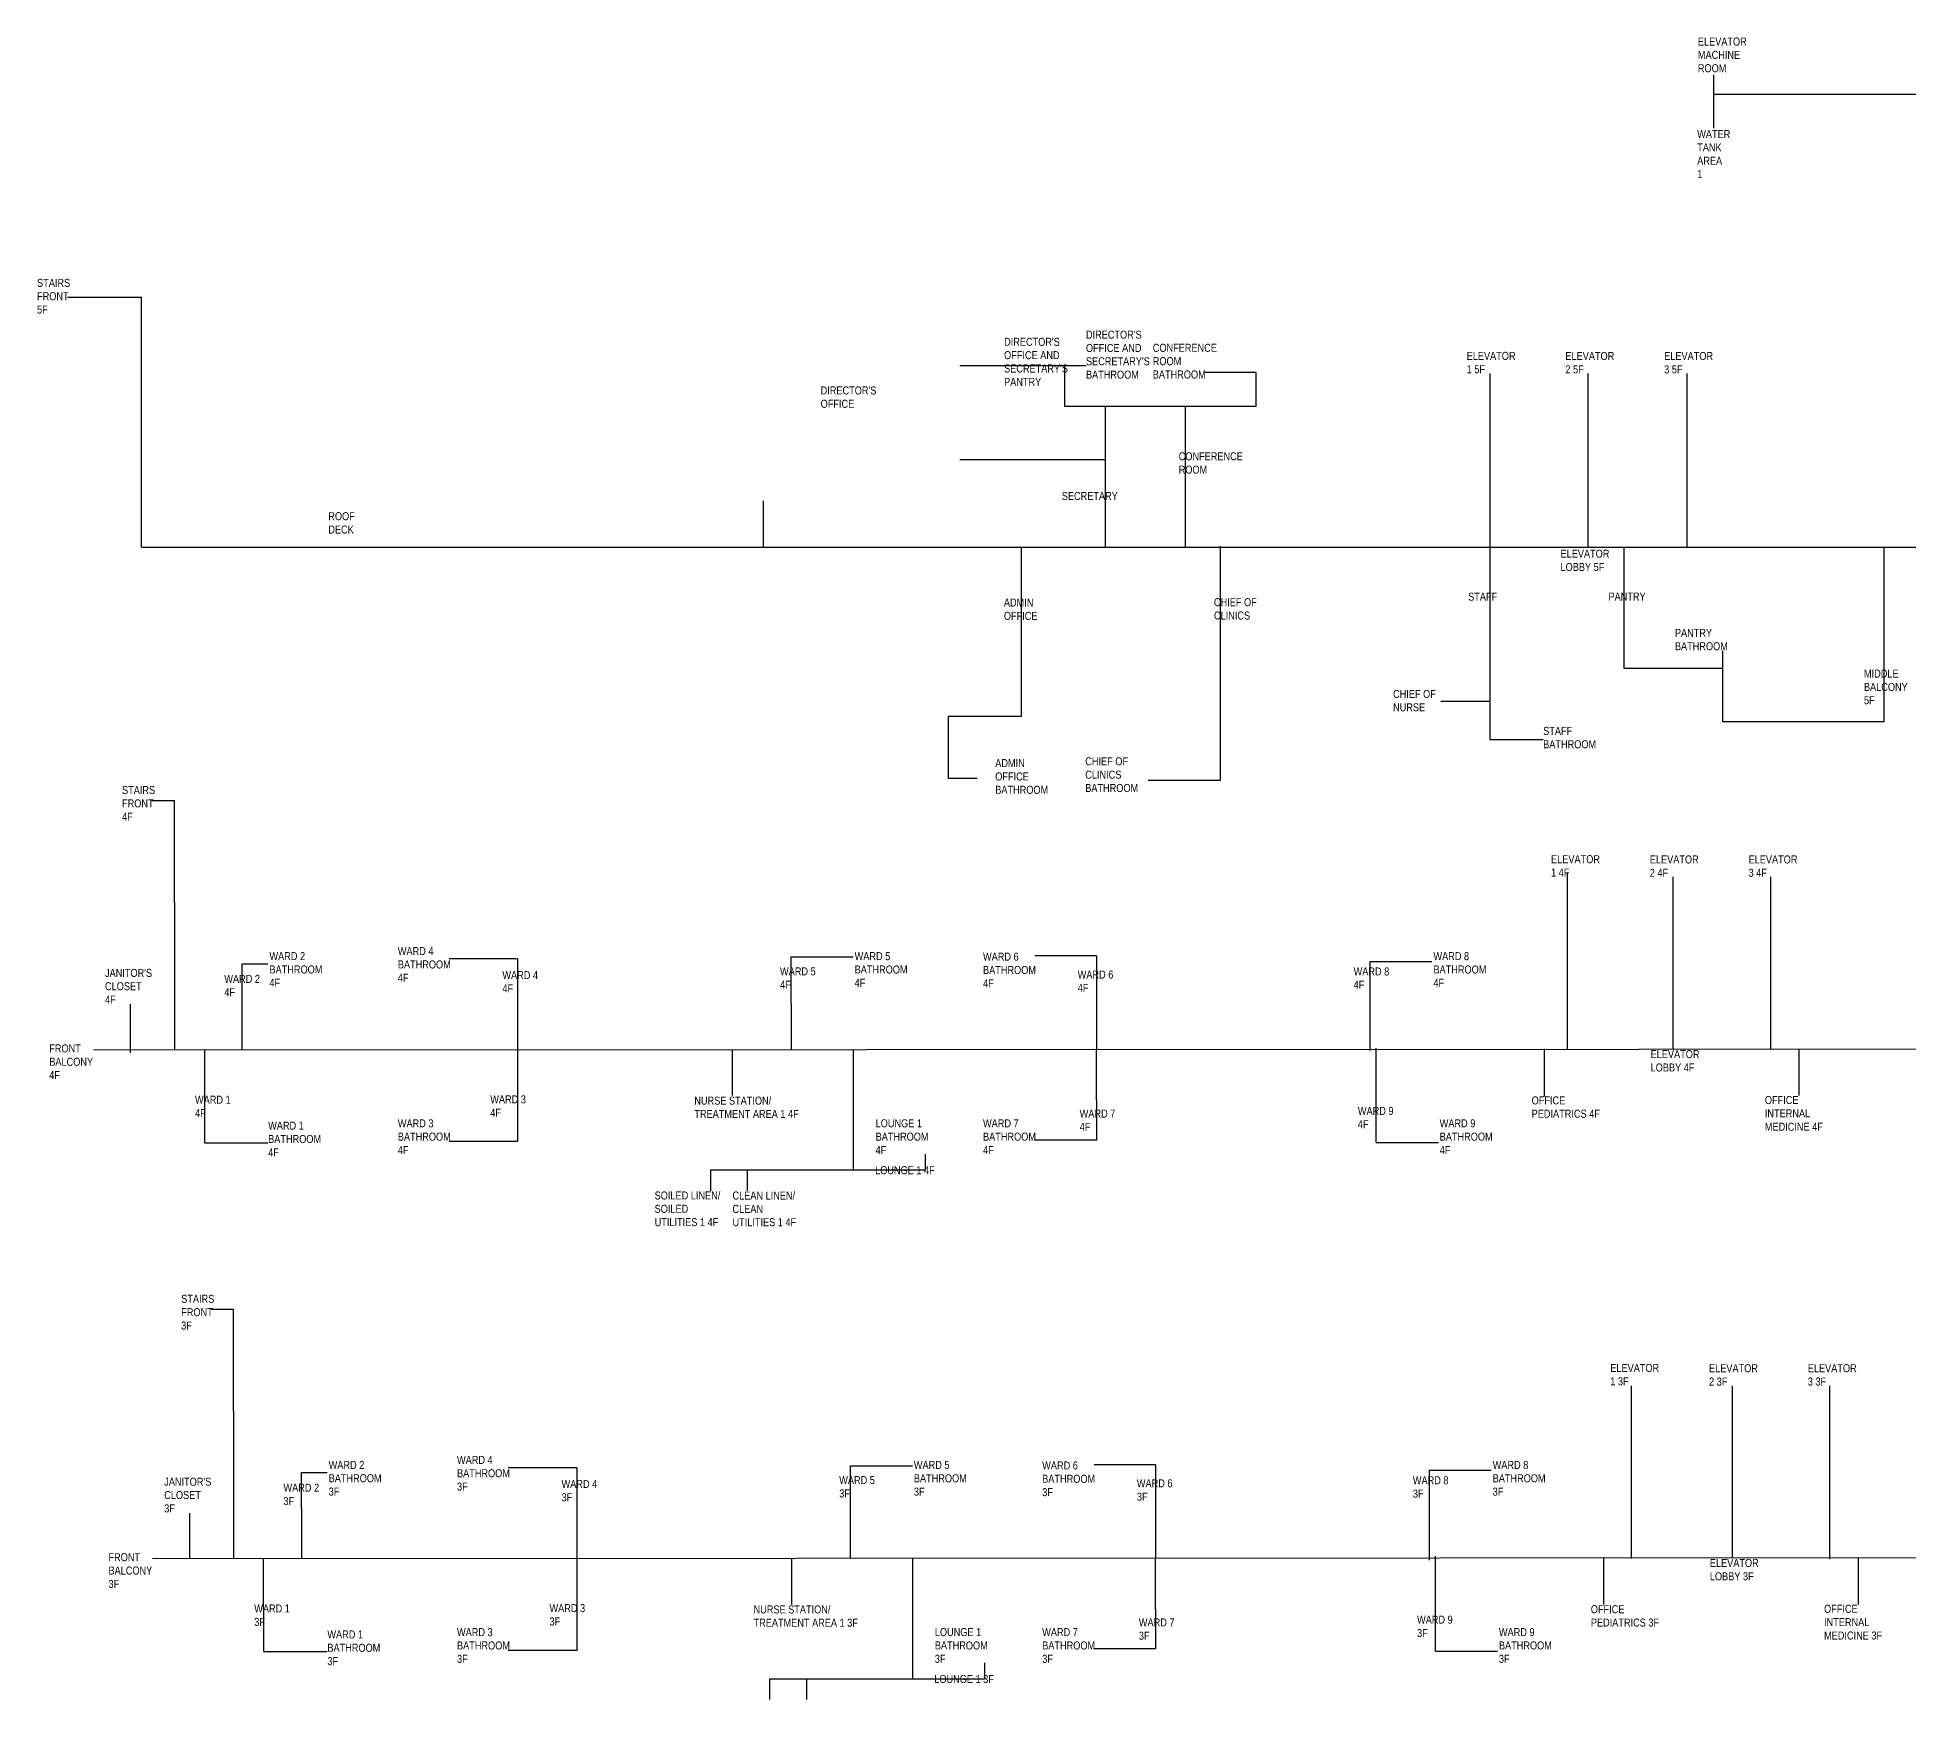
# Model space of a CAD drawing. Header units: millimetres. Extents: x 417242 to 532930, y -171835 to -75845.
# Drawn here: x 423516 to 474676, y -123223 to -77788 of the extents above; entities that cross this region are included whole.
import ezdxf

# ---------------------------------------------------------------- set-up
doc = ezdxf.new("R2010")
doc.units = ezdxf.units.MM
doc.header["$MEASUREMENT"] = 0
doc.layers.add('00_WAYFINDING_EDGES', color=220, linetype='Continuous')
doc.layers.add('00_WAYFINDING_NODES', color=220, linetype='Continuous')
doc.styles.add('175-20x30', font='ARIALN.TTF', dxfattribs={"height": 385})

msp = doc.modelspace()

# ---------------------------------------------------------------- linework, layer by layer
at = {"layer": '00_WAYFINDING_EDGES'}
for p, q in [((469339, -78808), (469339, -80272)), ((452186, -86764), (448736, -86764)), ((452709, -87876), (452709, -91722)), ((454899, -87876), (454899, -91722)), ((465353, -105447), (465353, -100618)), ((444119, -102922), (444120, -105456)), ((452469, -102895), (452470, -105453)), ((445738, -116830), (445739, -119364)), ((454088, -116803), (454089, -119361))]:
    msp.add_line(p, q, dxfattribs=at)
for points in [[(469339, -79339), (481993, -79339)], [(424336, -84886), (426364, -84886)], [(426364, -91722), (426364, -84886)], [(456841, -87876), (451605, -87876), (451605, -86764)], [(456841, -87876), (456841, -86951), (455436, -86951)], [(463224, -86978), (463224, -96983), (464686, -96983)], [(465908, -86978), (465908, -91722)], [(468613, -86978), (468613, -91722)], [(452709, -89330), (448736, -89330)], [(443362, -90456), (443362, -91722)], [(426364, -91722), (528225, -91722)], [(450414, -91712), (450414, -96351), (448415, -96351), (448415, -98038), (449211, -98038)], [(455853, -91694), (455853, -98097), (453886, -98097)], [(466887, -91722), (466887, -95025), (469592, -95025)], [(469592, -94556), (469592, -96491), (474010, -96491), (474010, -91722)], [(463224, -95942), (461886, -95942)], [(426645, -98645), (427261, -98645)], [(427261, -101432), (427261, -98645)], [(468229, -100736), (468229, -105445)], [(470896, -100736), (470896, -105444)], [(427261, -101432), (427261, -105464)], [(429114, -105463), (429114, -103112), (429820, -103112)], [(436645, -102977), (434770, -102977)], [(436645, -102977), (436645, -107971), (434770, -107971)], [(444119, -102922), (445820, -102922)], [(452469, -102895), (450795, -102895)], [(459944, -103047), (461645, -103047)], [(459945, -103047), (459945, -105484)], [(426065, -105540), (426064, -104215)], [(425045, -105465), (530667, -105417)], [(428082, -105464), (428082, -108004), (429820, -108004)], [(442524, -106715), (442524, -105457)], [(445830, -108754), (445830, -105456)], [(452470, -106840), (452470, -105453)], [(460120, -107996), (460118, -105418)], [(464723, -106737), (464722, -105436)], [(471687, -106715), (471687, -105444)], [(452470, -106840), (452470, -107930), (450770, -107930)], [(447787, -108315), (447787, -108754)], [(460120, -107996), (461820, -107996)], [(447787, -108754), (441915, -108754), (441915, -109315)], [(442933, -109315), (442933, -108754)], [(428263, -112553), (428880, -112553)], [(428880, -115340), (428880, -112553)], [(467093, -114644), (467093, -119371)], [(469848, -114644), (469848, -119360)], [(472515, -114644), (472515, -119384)], [(428880, -115340), (428880, -119372)], [(430732, -117998), (430732, -117020), (431438, -117020)], [(438263, -116885), (436388, -116885)], [(438263, -116885), (438263, -121879), (436388, -121879)], [(445738, -116830), (447438, -116830)], [(454088, -116803), (452413, -116803)], [(461563, -116955), (463263, -116955)], [(461564, -116955), (461564, -119416)], [(427683, -119373), (427683, -118123)], [(430732, -117998), (430733, -119371)], [(532286, -119325), (426663, -119373)], [(429700, -120748), (429700, -119372)], [(444143, -120623), (444143, -119365)], [(447448, -122662), (447448, -119364)], [(454088, -120748), (454089, -119361)], [(461738, -121904), (461737, -119305)], [(466341, -120623), (466341, -119354)], [(473306, -120623), (473305, -119352)], [(429700, -120748), (429700, -121912), (431438, -121912)], [(454088, -120748), (454088, -121838), (452388, -121838)], [(449406, -122223), (449406, -122662)], [(461738, -121904), (463438, -121904)], [(449406, -122662), (443534, -122662), (443534, -123223)], [(444552, -123223), (444552, -122662)]]:
    msp.add_lwpolyline(points, dxfattribs=at)

# ---------------------------------------------------------------- texts
at = {"layer": '00_WAYFINDING_NODES', "attachment_point": 1, "style": '175-20x30'}
for s, width, insert, char_height in [('{\\C5;ELEVATOR\\PMACHINE ROOM}', 821.27, (468915, -77791), 218.75), ('{\\C5;WATER TANK AREA 1}', 821.27, (468897, -80320), 218.75), ('{\\C5;STAIRS\\PFRONT\\P5F}', 821.27, (423506, -84388), 218.75), ("{\\C5;DIRECTOR'S OFFICE AND SECRETARY'S BATHROOM}", 2336.1, (452184, -85802), 218.75), ("{\\C5;DIRECTOR'S OFFICE AND SECRETARY'S PANTRY}", 2336.1, (449946, -85999), 218.75), ('{\\C5;CONFERENCE\\PROOM\\PBATHROOM}', 2336.1, (454011, -86163), 218.75), ('{\\C5;ELEVATOR\\P1 5F}', 2336.1, (462593, -86383), 218.75), ('{\\C5;ELEVATOR\\P2 5F}', 2336.1, (465293, -86386), 218.75), ('{\\C5;ELEVATOR\\P3 5F}', 2336.1, (467993, -86386), 218.75), ("{\\C5;DIRECTOR'S\\POFFICE}", 821.27, (444930, -87328), 218.75), ('{\\C5;CONFERENCE\\PROOM}', 2336.1, (454720, -89128), 218.75), ('{\\C5;SECRETARY}', 821.27, (451524, -90213), 218.75), ('{\\C5;ROOF\\PDECK}', 821.27, (431470, -90766), 218.8), ('{\\C5;ELEVATOR\\PLOBBY 5F}', 2336.1, (465160, -91790), 218.75), ('{\\C5;STAFF}', 1311.03, (462634, -92965), 218.75), ('{\\C5;PANTRY}', 1311.03, (466471, -92961), 218.75), ('{\\C5;ADMIN\\POFFICE}', 821.27, (449940, -93125), 218.8), ('{\\C5;CHIEF OF CLINICS}', 1311.03, (455685, -93116), 218.75), ('{\\C5;PANTRY\\PBATHROOM}', 1311.03, (468287, -93955), 218.75), ('{\\C5;MIDDLE BALCONY 5F}', 1311.03, (473456, -95068), 218.75), ('{\\C5;CHIEF OF NURSE}', 1311.03, (460581, -95625), 218.75), ('{\\C5;STAFF\\PBATHROOM}', 1311.03, (464685, -96635), 218.8), ('{\\C5;ADMIN\\POFFICE\\PBATHROOM}', 821.27, (449704, -97515), 218.8), ('{\\C5;CHIEF OF CLINICS\\PBATHROOM}', 1311.03, (452165, -97466), 218.75), ('{\\C5;STAIRS\\PFRONT\\P4F}', 821.27, (425829, -98251), 218.75), ('{\\C5;ELEVATOR\\P1 4F}', 2336.1, (464901, -100141), 218.75), ('{\\C5;ELEVATOR\\P2 4F}', 2336.1, (467601, -100148), 218.75), ('{\\C5;ELEVATOR\\P3 4F}', 2336.1, (470301, -100148), 218.75), ('{\\C5;WARD 2\\PBATHROOM\\P4F}', 2393.01, (429860, -102791), 218.75), ('{\\C5;WARD 4\\PBATHROOM\\P4F}', 2393.01, (433370, -102654), 218.75), ('{\\C5;WARD 5\\PBATHROOM\\P4F}', 2393.01, (445860, -102792), 218.75), ('{\\C5;WARD 6\\PBATHROOM\\P4F}', 2393.01, (449370, -102806), 218.75), ('{\\C5;WARD 8\\PBATHROOM\\P4F}', 2393.01, (461685, -102792), 218.75), ("{\\C5;JANITOR'S\\PCLOSET\\P4F}", 2393.01, (425364, -103250), 218.75), ('{\\C5;WARD 4\\P4F}', 2393.01, (436229, -103311), 218.75), ('{\\C5;WARD 5\\P4F}', 2393.01, (443820, -103207), 218.75), ('{\\C5;WARD 6\\P4F}', 2393.01, (451958, -103295), 218.75), ('{\\C5;WARD 8\\P4F}', 2393.01, (459503, -103211), 218.75), ('{\\C5;WARD 2\\P4F}', 2393.01, (428626, -103413), 218.75), ('{\\C5;FRONT\\PBALCONY\\P4F}', 2393.01, (423840, -105314), 218.8), ('{\\C5;ELEVATOR\\PLOBBY 4F}', 2336.1, (467623, -105471), 218.75), ('{\\C5;WARD 1\\P4F}', 2393.01, (427825, -106716), 218.75), ('{\\C5;WARD 3\\P4F}', 2393.01, (435898, -106706), 218.75), ('{\\C5;NURSE STATION/ TREATMENT AREA 1 4F}', 2915.46, (441477, -106741), 218.75), ('{\\C5;OFFICE\\PPEDIATRICS 4F}', 2393.01, (464370, -106735), 218.75), ('{\\C5;OFFICE\\PINTERNAL\\PMEDICINE 4F}', 2393.01, (470746, -106725), 218.75), ('{\\C5;WARD 1\\PBATHROOM\\P4F}', 2393.01, (429825, -107425), 218.75), ('{\\C5;WARD 3\\PBATHROOM\\P4F}', 2393.01, (433370, -107362), 218.75), ('{\\C5;LOUNGE 1\\PBATHROOM\\P4F}', 2915.46, (446433, -107361), 218.75), ('{\\C5;WARD 7\\PBATHROOM\\P4F}', 2393.01, (449370, -107362), 218.75), ('{\\C5;WARD 7\\P4F}', 2393.01, (452012, -107096), 218.75), ('{\\C5;WARD 9\\P4F}', 2393.01, (459619, -107021), 218.75), ('{\\C5;WARD 9\\PBATHROOM\\P4F}', 2393.01, (461856, -107361), 218.75), ('{\\C5;LOUNGE 1 4F}', 2915.46, (446420, -108643), 218.75), ('{\\C5;SOILED LINEN/\\PSOILED UTILITIES 1 4F}', 1988.53, (440391, -109334), 218.75), ('{\\C5;CLEAN LINEN/\\PCLEAN UTILITIES 1 4F}', 1988.53, (442520, -109335), 218.75), ('{\\C5;STAIRS\\PFRONT\\P3F}', 821.27, (427447, -112159), 218.75), ('{\\C5;ELEVATOR\\P1 3F}', 2336.1, (466520, -114049), 218.75), ('{\\C5;ELEVATOR\\P2 3F}', 2336.1, (469220, -114056), 218.75), ('{\\C5;ELEVATOR\\P3 3F}', 2336.1, (471920, -114056), 218.75), ('{\\C5;WARD 4\\PBATHROOM\\P3F}', 2393.01, (434988, -116562), 218.75), ("{\\C5;JANITOR'S\\PCLOSET\\P3F}", 2393.01, (426983, -117158), 218.75), ('{\\C5;WARD 2\\PBATHROOM\\P3F}', 2393.01, (431479, -116699), 218.75), ('{\\C5;WARD 5\\P3F}', 2393.01, (445438, -117115), 218.75), ('{\\C5;WARD 5\\PBATHROOM\\P3F}', 2393.01, (447479, -116700), 218.75), ('{\\C5;WARD 6\\PBATHROOM\\P3F}', 2393.01, (450988, -116714), 218.75), ('{\\C5;WARD 8\\P3F}', 2393.01, (461122, -117119), 218.75), ('{\\C5;WARD 8\\PBATHROOM\\P3F}', 2393.01, (463304, -116700), 218.75), ('{\\C5;WARD 2\\P3F}', 2393.01, (430244, -117321), 218.75), ('{\\C5;WARD 4\\P3F}', 2393.01, (437847, -117219), 218.75), ('{\\C5;WARD 6\\P3F}', 2393.01, (453576, -117203), 218.75), ('{\\C5;FRONT\\PBALCONY\\P3F}', 2393.01, (425459, -119222), 218.8), ('{\\C5;ELEVATOR\\PLOBBY 3F}', 2336.1, (469242, -119379), 218.75), ('{\\C5;WARD 1\\P3F}', 2393.01, (429444, -120624), 218.75), ('{\\C5;WARD 3\\P3F}', 2393.01, (437517, -120614), 218.75), ('{\\C5;NURSE STATION/ TREATMENT AREA 1 3F}', 2915.46, (443096, -120649), 218.75), ('{\\C5;OFFICE\\PPEDIATRICS 3F}', 2393.01, (465988, -120643), 218.75), ('{\\C5;OFFICE\\PINTERNAL\\PMEDICINE 3F}', 2393.01, (472365, -120633), 218.75), ('{\\C5;WARD 7\\P3F}', 2393.01, (453631, -121004), 218.75), ('{\\C5;WARD 9\\P3F}', 2393.01, (461237, -120929), 218.75), ('{\\C5;WARD 1\\PBATHROOM\\P3F}', 2393.01, (431444, -121333), 218.75), ('{\\C5;WARD 3\\PBATHROOM\\P3F}', 2393.01, (434988, -121270), 218.75), ('{\\C5;LOUNGE 1\\PBATHROOM\\P3F}', 2915.46, (448052, -121269), 218.75), ('{\\C5;WARD 7\\PBATHROOM\\P3F}', 2393.01, (450988, -121270), 218.75), ('{\\C5;WARD 9\\PBATHROOM\\P3F}', 2393.01, (463475, -121269), 218.75), ('{\\C5;LOUNGE 1 3F}', 2915.46, (448038, -122551), 218.75)]:
    msp.add_mtext_dynamic_manual_height_columns(s, width=width, gutter_width=3369, heights=[0], dxfattribs=dict(at, insert=insert, char_height=char_height))

doc.saveas('drawing.dxf')
